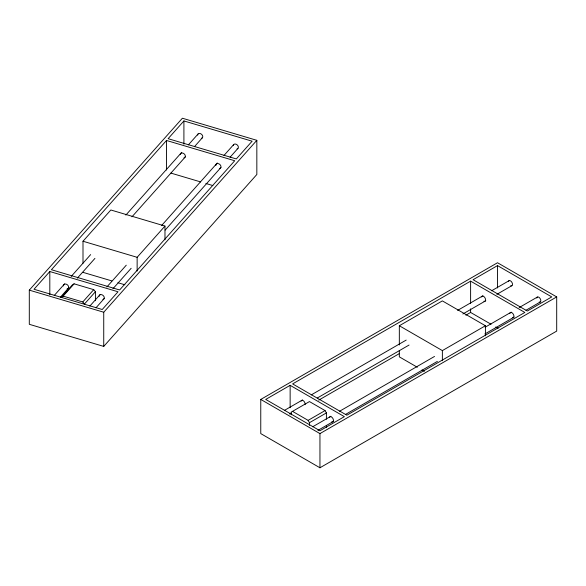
<?xml version="1.0" encoding="UTF-8"?>
<svg xmlns="http://www.w3.org/2000/svg" width="586" height="586" viewBox="0 0 586 586"><rect width="100%" height="100%" fill="white"/><g stroke="black" fill="none" stroke-linecap="round" stroke-linejoin="round"><path stroke-width="0.88" d="M29.3 290.136L182.4 118.226L256.836 140.325L256.836 174.496L103.737 346.407L29.3 324.307L29.3 290.136L103.737 312.228L256.836 140.325M49.81 271.523L34.01 289.264L102.228 309.511L118.028 291.769L49.81 271.523L49.81 294.787M166.512 140.479L51.414 269.728L119.625 289.975L234.73 160.732L166.512 140.479L166.512 170.006M183.909 120.943L168.116 138.684L236.326 158.931L252.126 141.197L183.909 120.943L183.909 144.207M83 263.202L83 241.242L110.835 209.986L164.974 226.057L164.974 239.784M54.234 295.49L64.555 283.902M71.228 276.409L90.647 254.602M125.851 215.077L181.682 152.382M188.355 144.889L198.068 133.989M60.336 297.241L68.833 287.704M77.33 278.16L94.932 258.397M131.953 216.827L185.352 156.865M194.457 146.639L202.346 137.783M74.107 283.829L72.415 284.884L61.457 297.19L63.149 296.135L74.107 283.829L93.731 289.652L95.423 291.711L95.423 300.721M63.149 296.135L82.773 301.958L93.731 289.652M95.423 291.711L84.465 304.017L82.773 301.958M89.863 306.06L100.177 294.48M106.85 286.979L126.276 265.18M161.472 225.654L217.303 162.959M223.977 155.466L233.689 144.559M137.139 271.04L137.139 257.313L164.974 226.057M95.965 307.818L104.454 298.274M112.951 288.737L131.161 268.293M165.142 230.13L220.981 167.442M230.078 157.216L237.967 148.361M260.763 399.432L497.514 262.748L556.7 296.919L556.7 331.09L319.949 467.775L260.763 433.603L260.763 399.432L319.949 433.603L556.7 296.919M290.143 385.332L265.714 399.432L319.949 430.747L344.378 416.646L290.143 385.332L290.143 407.695M470.609 281.141L292.619 383.903L346.853 415.21L524.844 312.448L470.609 281.141L470.609 303.504M497.514 265.605L473.085 279.705L527.319 311.02L551.748 296.919L497.514 265.605L497.514 287.975M399.33 344.964L399.33 325.75L442.371 300.896L485.42 325.75L485.42 335.815M284.364 410.427L302.559 399.923M311.261 394.898L406.193 340.085M457.615 310.397L482.93 295.784M491.632 290.759L509.036 280.709M289.594 414.009L291.176 413.101M317.282 398.026L409.057 345.044M462.852 313.986L485.794 300.735M496.869 294.34L511.9 285.668M318.725 400.143L399.41 353.556M465.863 315.195L470.609 312.448L491.046 324.248M292.509 411.357L308.119 420.367L325.062 410.588L326.409 412.918L326.409 419.224M309.459 425.399L309.459 422.696L326.409 412.918M399.33 325.75L442.371 350.596L485.42 325.75M312.682 426.776L330.878 416.272M339.58 411.247L434.519 356.442M485.149 327.208L511.256 312.133M519.167 307.569L537.362 297.065M317.92 430.366L333.742 421.231M345.608 414.375L437.376 361.394M484.842 333.991L514.12 317.092M525.986 310.243L540.226 302.017M170.885 173.09L200.617 181.916M205.869 183.477L212.865 185.557M83 241.242L137.139 257.313M83 272.358L111.816 280.906M117.925 282.723L124.913 284.796M495.763 326.973L498.122 328.336M417.327 367.254L399.33 356.859L399.33 350.457M422.023 369.964L424.374 371.319M325.062 410.588L309.459 401.578L291.169 412.134L291.169 414.837M308.119 420.367L309.459 422.696M470.609 308.873L470.609 312.448M442.371 350.596L442.371 360.668M326.409 425.524L326.409 427.326M319.949 433.603L319.949 467.775M103.737 312.228L103.737 346.407M329.479 417.496A2.864 1.655 60 0 1 331.676 417.093A2.864 1.655 60 0 1 333.441 420.367A2.864 1.655 60 0 1 331.793 421.774M509.901 313.503A2.864 1.655 60 0 1 511.952 312.77A2.864 1.655 60 0 1 513.9 315.942A2.864 1.655 60 0 1 512.45 317.641M301.153 401.146A2.864 1.655 60 0 1 303.658 400.985A2.864 1.655 60 0 1 305.042 404.677M481.619 296.955A2.864 1.655 60 0 1 483.816 296.545A2.864 1.655 60 0 1 485.589 299.82A2.864 1.655 60 0 1 483.933 301.233M536.791 298.054A2.864 1.655 60 0 1 538.842 297.234A2.864 1.655 60 0 1 540.805 300.479A2.864 1.655 60 0 1 539.223 302.068M508.494 281.551A2.864 1.655 60 0 1 510.662 280.972A2.864 1.655 60 0 1 512.494 284.298A2.864 1.655 60 0 1 510.758 285.668M99.188 296.282A2.864 2.08 41.7 0 1 101.327 294.612A2.864 2.08 41.7 0 1 104.147 297.021A2.864 2.08 41.7 0 1 102.894 299.461M215.897 165.45A2.864 2.08 41.7 0 1 217.963 163.56A2.864 2.08 41.7 0 1 220.878 166.072A2.864 2.08 41.7 0 1 219.369 168.446M63.574 285.924A2.864 2.08 41.7 0 1 65.639 284.027A2.864 2.08 41.7 0 1 68.547 286.539A2.864 2.08 41.7 0 1 67.046 288.913M180.276 154.455A2.864 2.08 41.7 0 1 184.231 153.906A2.864 2.08 41.7 0 1 183.975 157.839M233.294 145.54A2.864 2.08 41.7 0 1 237.205 144.903A2.864 2.08 41.7 0 1 237.052 148.873M197.665 135.132A2.864 2.08 41.7 0 1 199.841 133.469A2.864 2.08 41.7 0 1 202.646 135.952A2.864 2.08 41.7 0 1 201.262 138.325"/></g></svg>
